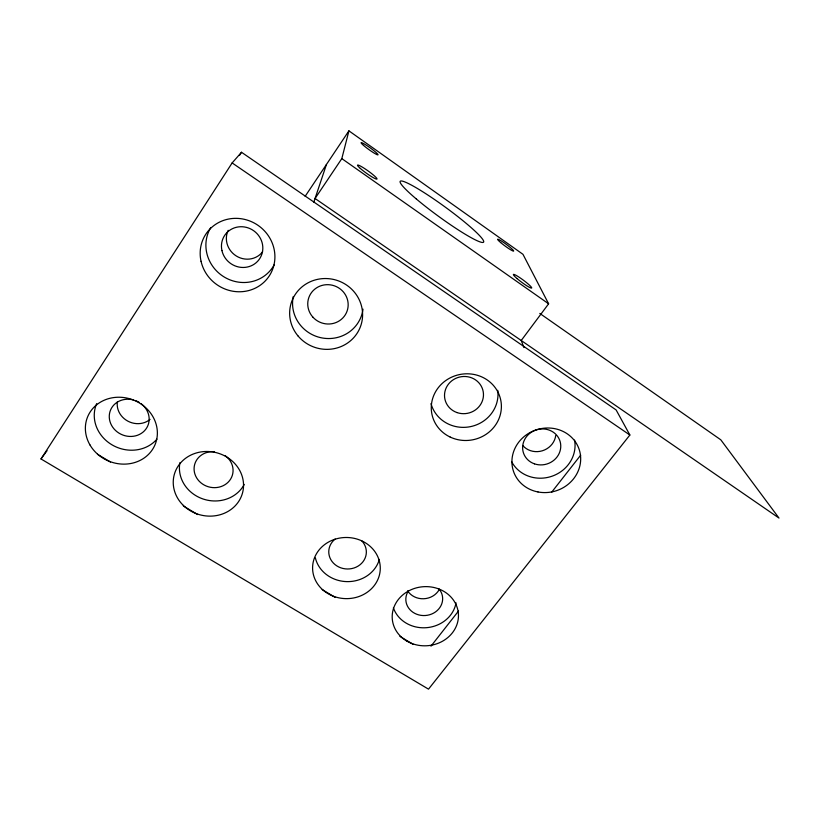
<?xml version="1.0" encoding="UTF-8"?>
<svg xmlns="http://www.w3.org/2000/svg" width="820" height="820" viewBox="0 0 820 820"><rect width="100%" height="100%" fill="white"/><g stroke="black" fill="none" stroke-linecap="round" stroke-linejoin="round"><path stroke-width="1.23" d="M539.796 313.435L720.8 439.817L779 518.066L315.054 198.491L341.817 158.619L348.92 130.851L522.965 254.313L548.621 303.8L521.223 340.505L523.97 347.608M313.834 202.13L326.452 164.471M41 458.954L232.132 162.934L241.51 152.264L616.127 409.949L629.873 435.02L428.511 689.149L41 458.954L47.058 450.692M239.43 155.482L241.51 152.264M305.153 196.318L348.92 130.851M430.961 646.191L458.544 611.002M551.522 492.379L580.673 455.192M97.477 454.239L110.464 462.06M183.424 506.001L197.63 514.55M322.168 589.549L335.277 597.452M399.904 636.371L413.065 644.294M232.132 162.934L629.873 435.02M341.817 158.619L548.621 303.8M438.977 588.873A18.429 16.523 -4.8 0 1 437.152 610.613A18.429 16.523 -4.8 0 1 412.952 612.274A18.429 16.523 -4.8 0 1 408.319 590.984M439.182 589.652A17.927 16.154 -4.7 0 1 423.673 598.754A17.927 16.154 -4.7 0 1 407.653 590.892M141.163 403.737A20.213 18.327 22.5 0 1 139.564 434.385A20.213 18.327 22.5 0 1 109.521 419.563A20.213 18.327 22.5 0 1 133.609 400.006M135.618 400.662A20.213 18.327 22.5 0 1 139.431 402.538M150.07 419.368A19.629 17.866 23 0 1 127.817 421.121A19.629 17.866 23 0 1 117.383 401.82M379.363 559.424A32.902 29.868 1.5 0 1 346.809 581.616A32.902 29.868 1.5 0 1 315.362 557.877M361.774 540.831A18.798 17.066 1.4 0 1 359.888 564.867A18.798 17.066 1.4 0 1 333.402 563.094A18.798 17.066 1.4 0 1 335.154 539.047M244.237 484.435A34.307 31.324 14.7 0 1 203.052 498.99A34.307 31.324 14.7 0 1 179.918 462.644M224.977 455.52A19.598 17.896 14.6 0 1 224.895 484.763A19.598 17.896 14.6 0 1 194.904 474.073A19.598 17.896 14.6 0 1 214.225 451.687M156.938 439.141A35.383 32.082 22.5 0 1 112.012 444.84A35.383 32.082 22.5 0 1 96.688 403.604M274.331 264.563A36.808 35.045 35.9 0 1 224.793 277.355A36.808 35.045 35.9 0 1 210.73 227.622M363.004 309.181A35.496 34.307 19.3 0 1 322.147 337.963A35.496 34.307 19.3 0 1 293.263 296.502M497.75 390.34A34.102 32.421 -11.3 0 1 470.27 426.687A34.102 32.421 -11.3 0 1 431.002 403.594M456.043 602.843A32.246 28.915 -4.8 0 1 426.482 627.689A32.246 28.915 -4.8 0 1 393.395 607.825M574.584 440.104A33.61 31.262 -18 0 1 551.819 476.287A33.61 31.262 -18 0 1 511.577 461.578M555.724 435.553A18.665 17.425 -18.3 0 1 542.317 450.795A18.665 17.425 -18.3 0 1 522.781 445.557M262.595 251.812A20.408 19.454 37.1 0 1 236.262 255.973A20.408 19.454 37.1 0 1 228.175 230.317M450.2 437.07A35.127 33.282 -11.2 0 0 501.358 404.947A35.127 33.282 -11.2 0 0 447.443 379.424A35.127 33.282 -11.2 0 0 450.2 437.07M327.549 593.372A33.856 30.586 1.2 0 0 380.203 570.279A33.856 30.586 1.2 0 0 331.536 540.544A33.856 30.586 1.2 0 0 327.549 593.372M298.162 336.108A36.603 35.291 17.9 0 0 360.4 326.79A36.603 35.291 17.9 0 0 319.81 278.943A36.603 35.291 17.9 0 0 298.162 336.108M182.583 504.659A35.332 32.123 14.2 0 0 241.961 494.778A35.332 32.123 14.2 0 0 200.633 451.984A35.332 32.123 14.2 0 0 182.583 504.659M201.054 261.293A37.966 36.09 34.7 0 0 262.779 283.279A37.966 36.09 34.7 0 0 248.778 220.611A37.966 36.09 34.7 0 0 201.054 261.293M89.933 444.881A36.469 32.933 21.9 0 0 152.274 449.821A36.469 32.933 21.9 0 0 121.903 397.351A36.469 32.933 21.9 0 0 89.933 444.881M537.992 491.959A34.614 32.052 -17.8 0 0 579.351 450.006A34.614 32.052 -17.8 0 0 521.561 438.925A34.614 32.052 -17.8 0 0 537.992 491.959M406.792 641.076A33.169 29.581 -4.8 0 0 458.38 617.716A33.169 29.581 -4.8 0 0 410.789 589.867A33.169 29.581 -4.8 0 0 406.792 641.076M221.943 250.592A21.033 20.028 35.9 0 0 256.137 262.728A21.033 20.028 35.9 0 0 248.337 227.96A21.033 20.028 35.9 0 0 221.943 250.592M312.738 316.971A20.285 19.598 19.2 0 0 347.085 311.098A20.285 19.598 19.2 0 0 324.054 284.96A20.285 19.598 19.2 0 0 312.738 316.971M457.006 412.573A19.516 18.563 -11.3 0 0 483.236 391.816A19.516 18.563 -11.3 0 0 451.728 380.859A19.516 18.563 -11.3 0 0 457.006 412.573M534.476 463.853A19.208 17.866 -18 0 0 560.593 443.712A19.208 17.866 -18 0 0 529.997 433.185A19.208 17.866 -18 0 0 534.476 463.853M416.345 198.993A51.578 5.699 36.1 0 0 483.39 242.3A51.578 5.699 36.1 0 0 426.072 193.879A51.578 5.699 36.1 0 0 416.345 198.993M363.516 145.396A10.445 1.076 35.7 0 0 377.784 154.888A10.445 1.076 35.7 0 0 367.421 145.95A10.445 1.076 35.7 0 0 363.516 145.396M500.671 242.556A9.973 1.025 36.4 0 0 513.597 251.125A9.973 1.025 36.4 0 0 502.639 241.808A9.973 1.025 36.4 0 0 500.671 242.556M517.041 278.554A11.357 1.333 36.6 0 0 531.657 288.056A11.357 1.333 36.6 0 0 519.019 277.139A11.357 1.333 36.6 0 0 517.041 278.554M360.328 168.438A11.951 1.414 35.6 0 0 376.677 179.129A11.951 1.414 35.6 0 0 364.818 168.684A11.951 1.414 35.6 0 0 360.328 168.438"/></g></svg>
